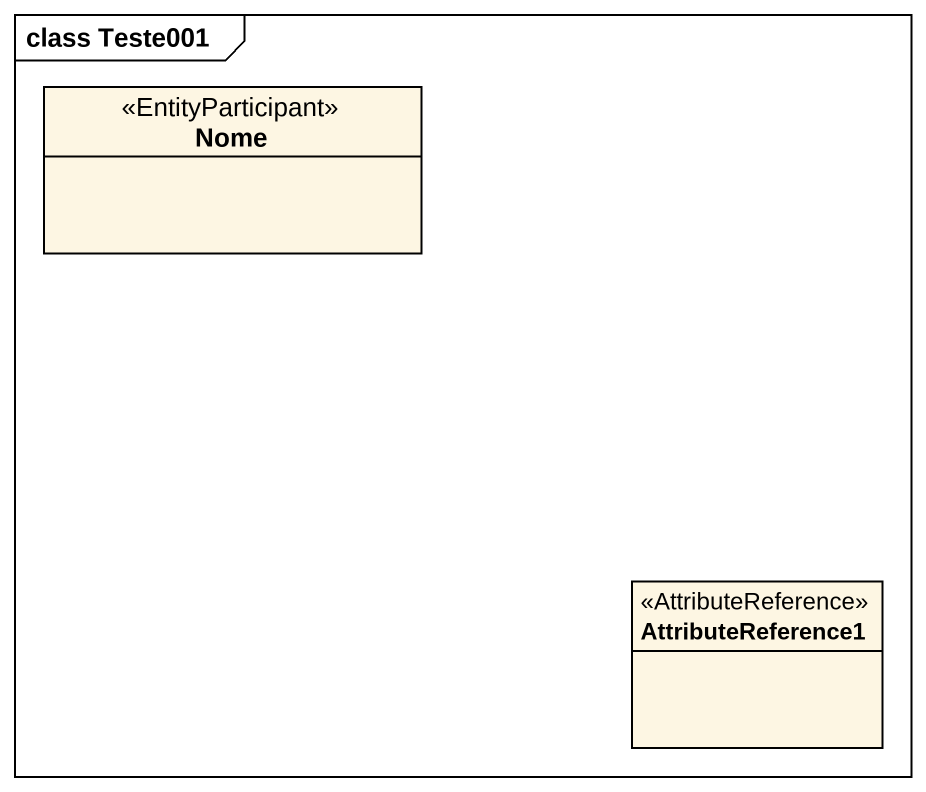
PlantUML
@startuml
mainframe class Teste001
hide circle
hide empty members
class Nome <<EntityParticipant>>
class AttributeReference1 <<AttributeReference>>
@enduml
